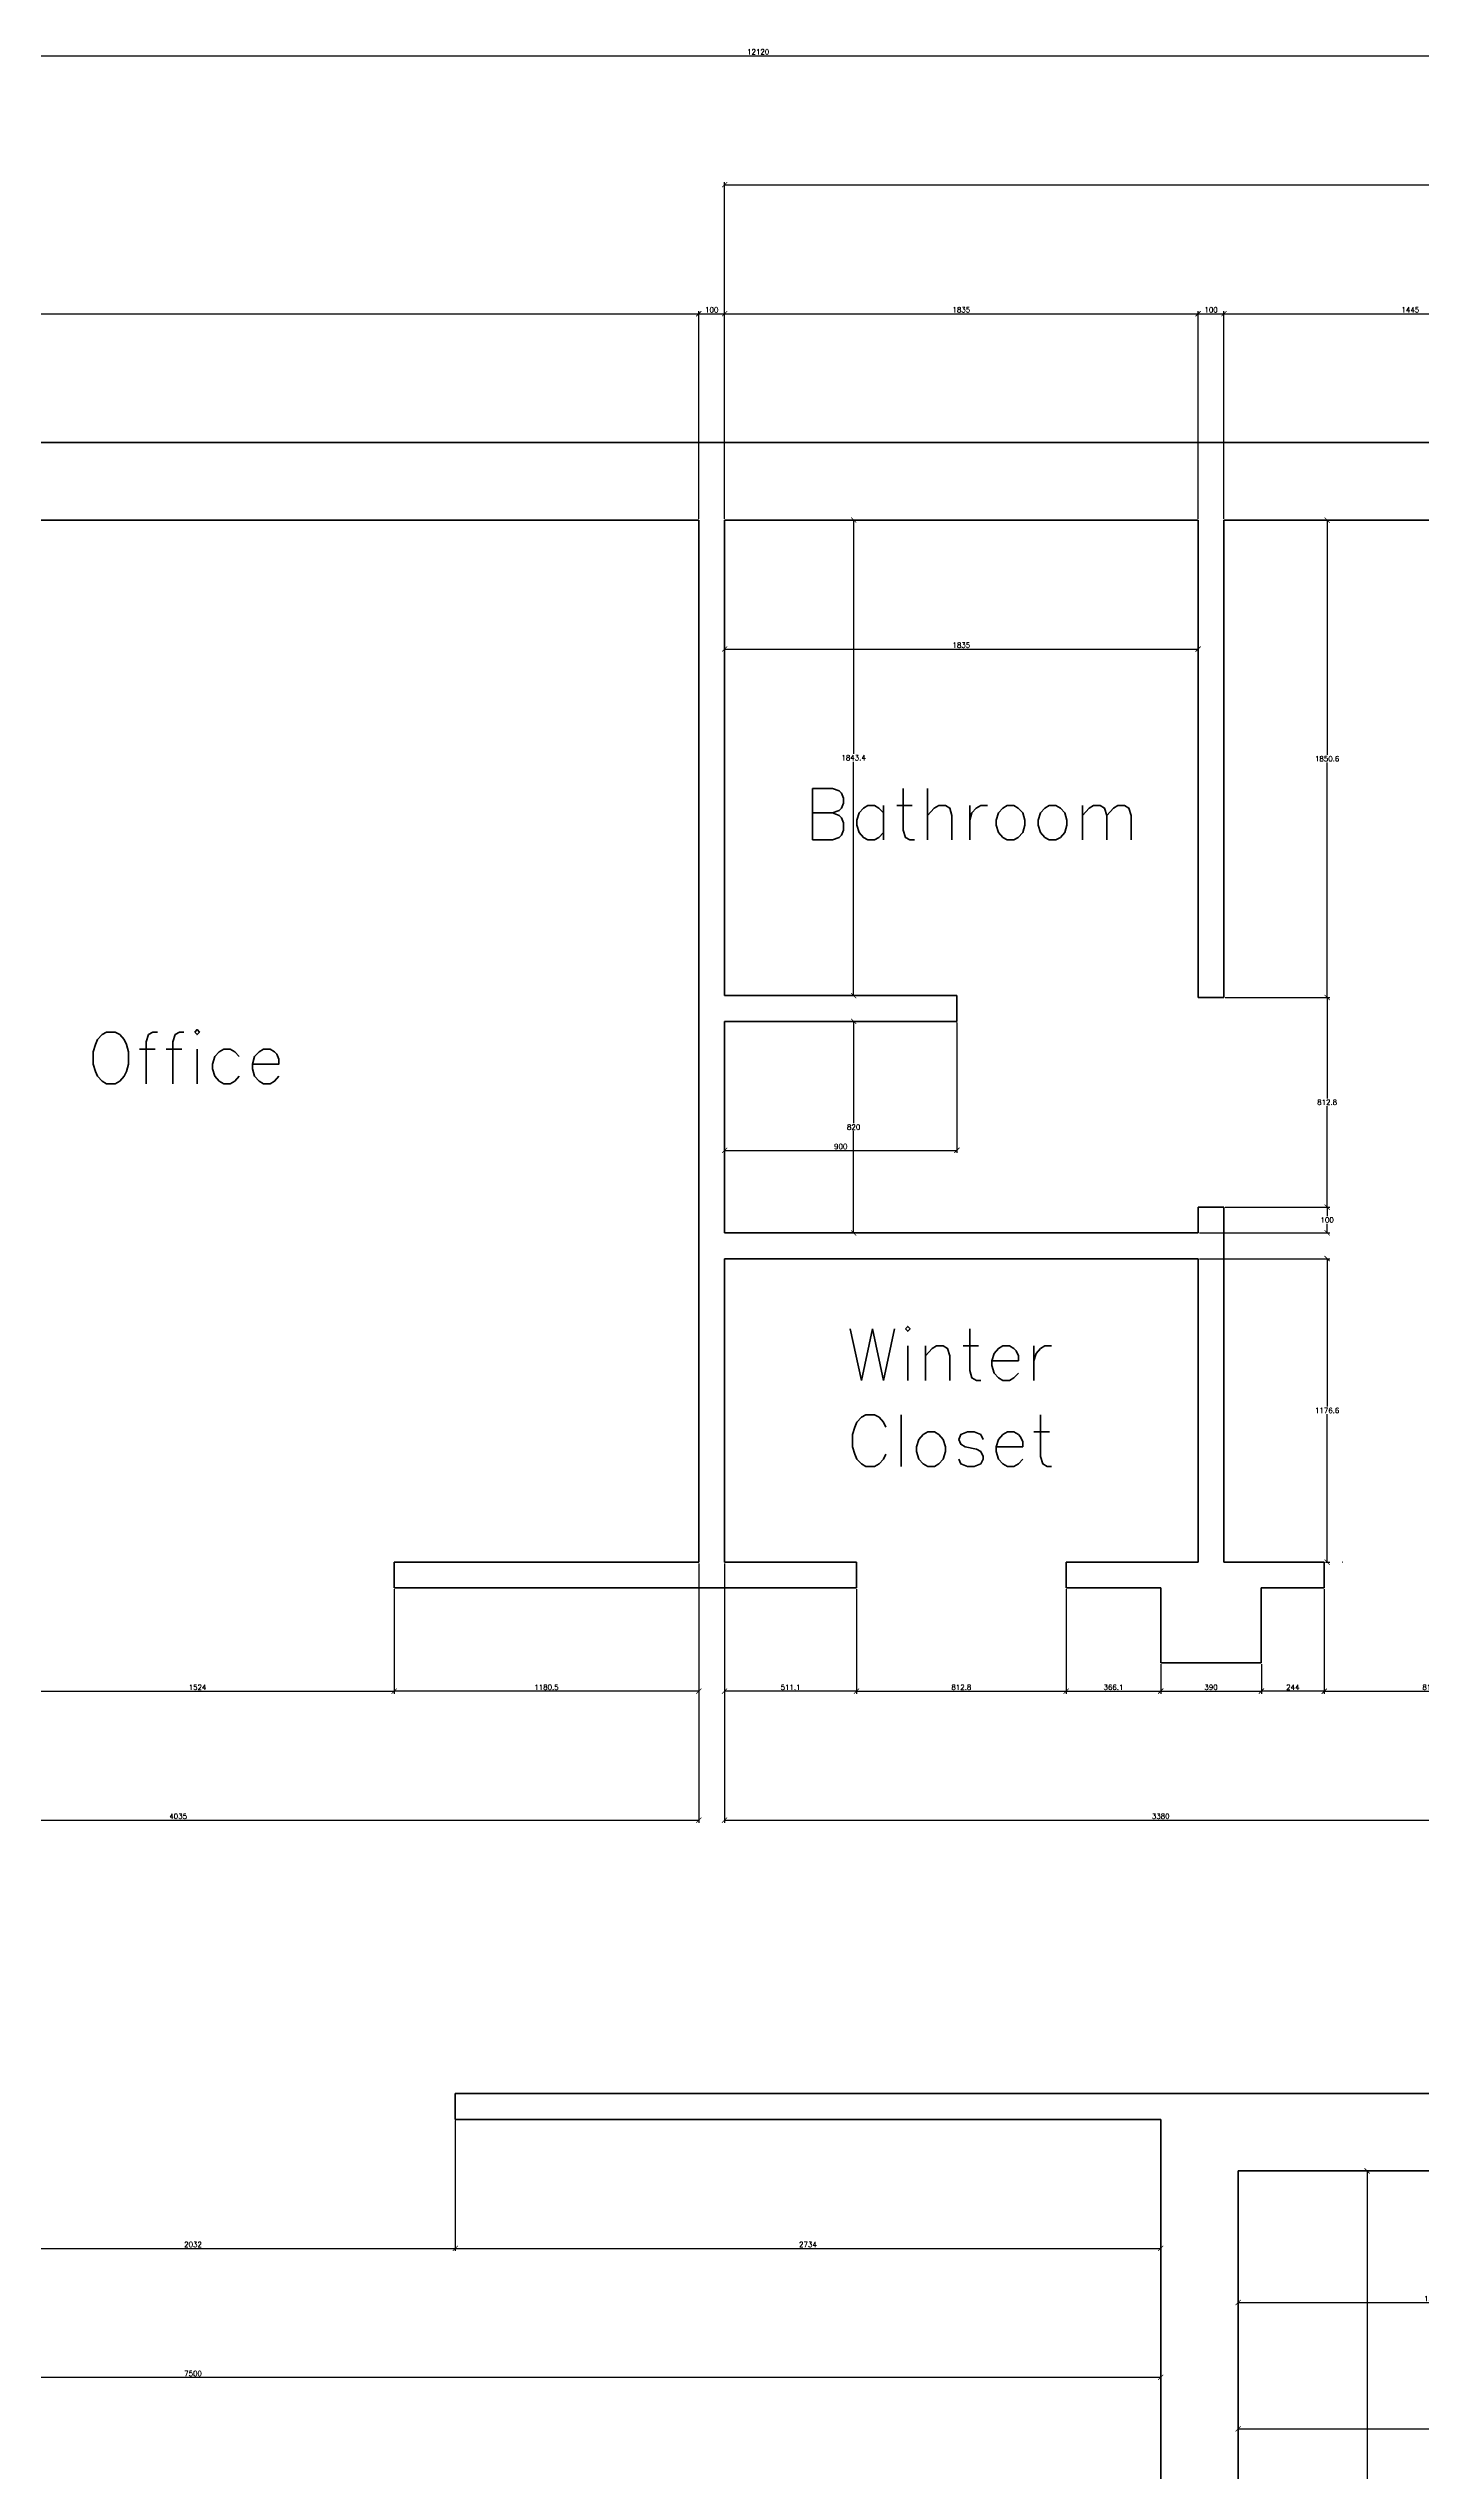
# Model space of a CAD drawing. Header units: millimetres. Extents: x -13274 to 77127, y -114744 to 1151.
# Drawn here: x 66485 to 71806, y -108718 to -99325 of the extents above; entities that cross this region are included whole.
import ezdxf

# ---------------------------------------------------------------- set-up
doc = ezdxf.new("R2010")
doc.units = ezdxf.units.MM
doc.header["$LTSCALE"] = 5
doc.layers.add('Dimension', color=1, linetype='Continuous')
doc.layers.add('text', color=1, linetype='Continuous')
doc.layers.add('Wall', color=7, linetype='Continuous', lineweight=35)
doc.styles.add('Roman', font='romans')
doc.styles.get("Standard").update_dxf_attribs({"font": 'simplex.shx'})
doc.dimstyles.new('Kevin ISO-25', dxfattribs={"dimscale": 8, "dimtxt": 2.5, "dimasz": 2.5, "dimexe": 1.25, "dimexo": 0.625, "dimtad": 1, "dimtih": 1, "dimtoh": 1, "dimdsep": 46, "dimtxsty": 'Standard', "dimblk": 'ARCHTICK', "dimcen": 2.5, "dimadec": 0, "dimazin": 0, "dimtfac": 1, "dimtix": 1, "dimtmove": 0, "dimatfit": 3, "dimfxl": 1, "dimarcsym": 0})

# ---------------------------------------------------------------- blocks, each defined once
blk = doc.blocks.new('_ArchTick')
at = {"color": 0, "linetype": 'ByBlock', "const_width": 0.15}
blk.add_lwpolyline([(-0.5, -0.5), (0.5, 0.5)], dxfattribs=at)
blk = doc.blocks.new('*D38')
at = {"layer": 'Defpoints', "color": 0, "transparency": 16777216}
for p in [(75295.2, -99352.8), (75295.2, -100576), (63175.2, -100852.8)]:
    blk.add_point(p, dxfattribs=at)
at = {"layer": 'Dimension', "color": 0, "lineweight": -2, "transparency": 16777216}
for p, q in [((63175.2, -99352.8), (75295.2, -99352.8)), ((75295.2, -100571), (75295.2, -99342.8))]:
    blk.add_line(p, q, dxfattribs=at)
at = {"layer": 'Dimension', "color": 0, "lineweight": -2, "transparency": 16777216, "xscale": 20, "yscale": 20, "zscale": 20, "rotation": 180}
blk.add_blockref('_ArchTick', (63175.2, -99352.8), dxfattribs=at)
at = {"layer": 'Dimension', "color": 0, "lineweight": -2, "transparency": 16777216, "xscale": 20, "yscale": 20, "zscale": 20}
blk.add_blockref('_ArchTick', (75295.2, -99352.8), dxfattribs=at)
at = {"layer": 'Dimension', "color": 0, "transparency": 16777216, "insert": (69235.2, -99337.8), "char_height": 20, "attachment_point": 5}
blk.add_mtext('12120', dxfattribs=at)
blk = doc.blocks.new('*D41')
at = {"layer": 'Defpoints', "color": 0, "transparency": 16777216}
for p in [(69005.2, -100352.8), (63565.2, -101152.8), (69005.2, -101152.8)]:
    blk.add_point(p, dxfattribs=at)
at = {"layer": 'Dimension', "color": 0, "lineweight": -2, "transparency": 16777216}
for p, q in [((63565.2, -101147.8), (63565.2, -100342.8)), ((63565.2, -100352.8), (69005.2, -100352.8)), ((69005.2, -101147.8), (69005.2, -100342.8))]:
    blk.add_line(p, q, dxfattribs=at)
at = {"layer": 'Dimension', "color": 0, "lineweight": -2, "transparency": 16777216, "xscale": 20, "yscale": 20, "zscale": 20, "rotation": 180}
blk.add_blockref('_ArchTick', (63565.2, -100352.8), dxfattribs=at)
at = {"layer": 'Dimension', "color": 0, "lineweight": -2, "transparency": 16777216, "xscale": 20, "yscale": 20, "zscale": 20}
blk.add_blockref('_ArchTick', (69005.2, -100352.8), dxfattribs=at)
at = {"layer": 'Dimension', "color": 0, "transparency": 16777216, "insert": (66285.2, -100337.8), "char_height": 20, "attachment_point": 5}
blk.add_mtext('5440', dxfattribs=at)
blk = doc.blocks.new('*D42')
at = {"layer": 'Defpoints', "color": 0, "transparency": 16777216}
for p in [(69105.2, -100352.8), (69005.2, -101152.8), (69105.2, -101152.8)]:
    blk.add_point(p, dxfattribs=at)
at = {"layer": 'Dimension', "color": 0, "lineweight": -2, "transparency": 16777216}
for p, q in [((69005.2, -101147.8), (69005.2, -100342.8)), ((69005.2, -100352.8), (69105.2, -100352.8)), ((69105.2, -101147.8), (69105.2, -100342.8))]:
    blk.add_line(p, q, dxfattribs=at)
at = {"layer": 'Dimension', "color": 0, "lineweight": -2, "transparency": 16777216, "xscale": 20, "yscale": 20, "zscale": 20, "rotation": 180}
blk.add_blockref('_ArchTick', (69005.2, -100352.8), dxfattribs=at)
at = {"layer": 'Dimension', "color": 0, "lineweight": -2, "transparency": 16777216, "xscale": 20, "yscale": 20, "zscale": 20}
blk.add_blockref('_ArchTick', (69105.2, -100352.8), dxfattribs=at)
at = {"layer": 'Dimension', "color": 0, "transparency": 16777216, "insert": (69055.2, -100337.8), "char_height": 20, "attachment_point": 5}
blk.add_mtext('100', dxfattribs=at)
blk = doc.blocks.new('*D43')
at = {"layer": 'Defpoints', "color": 0, "transparency": 16777216}
for p in [(70940.2, -100352.8), (69105.2, -101152.8), (70940.2, -101152.8)]:
    blk.add_point(p, dxfattribs=at)
at = {"layer": 'Dimension', "color": 0, "lineweight": -2, "transparency": 16777216}
for p, q in [((69105.2, -101147.8), (69105.2, -100342.8)), ((69105.2, -100352.8), (70940.2, -100352.8)), ((70940.2, -101147.8), (70940.2, -100342.8))]:
    blk.add_line(p, q, dxfattribs=at)
at = {"layer": 'Dimension', "color": 0, "lineweight": -2, "transparency": 16777216, "xscale": 20, "yscale": 20, "zscale": 20, "rotation": 180}
blk.add_blockref('_ArchTick', (69105.2, -100352.8), dxfattribs=at)
at = {"layer": 'Dimension', "color": 0, "lineweight": -2, "transparency": 16777216, "xscale": 20, "yscale": 20, "zscale": 20}
blk.add_blockref('_ArchTick', (70940.2, -100352.8), dxfattribs=at)
at = {"layer": 'Dimension', "color": 0, "transparency": 16777216, "insert": (70022.7, -100337.8), "char_height": 20, "attachment_point": 5}
blk.add_mtext('1835', dxfattribs=at)
blk = doc.blocks.new('*D44')
at = {"layer": 'Defpoints', "color": 0, "transparency": 16777216}
for p in [(71040.2, -100352.8), (70940.2, -101152.8), (71040.2, -101152.8)]:
    blk.add_point(p, dxfattribs=at)
at = {"layer": 'Dimension', "color": 0, "lineweight": -2, "transparency": 16777216}
for p, q in [((70940.2, -101147.8), (70940.2, -100342.8)), ((70940.2, -100352.8), (71040.2, -100352.8)), ((71040.2, -101147.8), (71040.2, -100342.8))]:
    blk.add_line(p, q, dxfattribs=at)
at = {"layer": 'Dimension', "color": 0, "lineweight": -2, "transparency": 16777216, "xscale": 20, "yscale": 20, "zscale": 20, "rotation": 180}
blk.add_blockref('_ArchTick', (70940.2, -100352.8), dxfattribs=at)
at = {"layer": 'Dimension', "color": 0, "lineweight": -2, "transparency": 16777216, "xscale": 20, "yscale": 20, "zscale": 20}
blk.add_blockref('_ArchTick', (71040.2, -100352.8), dxfattribs=at)
at = {"layer": 'Dimension', "color": 0, "transparency": 16777216, "insert": (70990.2, -100337.8), "char_height": 20, "attachment_point": 5}
blk.add_mtext('100', dxfattribs=at)
blk = doc.blocks.new('*D45')
at = {"layer": 'Defpoints', "color": 0, "transparency": 16777216}
for p in [(72485.2, -100352.8), (71040.2, -101152.8), (72485.2, -101152.8)]:
    blk.add_point(p, dxfattribs=at)
at = {"layer": 'Dimension', "color": 0, "lineweight": -2, "transparency": 16777216}
for p, q in [((71040.2, -101147.8), (71040.2, -100342.8)), ((71040.2, -100352.8), (72485.2, -100352.8)), ((72485.2, -101147.8), (72485.2, -100342.8))]:
    blk.add_line(p, q, dxfattribs=at)
at = {"layer": 'Dimension', "color": 0, "lineweight": -2, "transparency": 16777216, "xscale": 20, "yscale": 20, "zscale": 20, "rotation": 180}
blk.add_blockref('_ArchTick', (71040.2, -100352.8), dxfattribs=at)
at = {"layer": 'Dimension', "color": 0, "lineweight": -2, "transparency": 16777216, "xscale": 20, "yscale": 20, "zscale": 20}
blk.add_blockref('_ArchTick', (72485.2, -100352.8), dxfattribs=at)
at = {"layer": 'Dimension', "color": 0, "transparency": 16777216, "insert": (71762.7, -100337.8), "char_height": 20, "attachment_point": 5}
blk.add_mtext('1445', dxfattribs=at)
blk = doc.blocks.new('*D84')
at = {"layer": 'Defpoints', "color": 0, "transparency": 16777216}
for p in [(75295.2, -99852.8), (69105.2, -101152.8), (75295.2, -101152.8)]:
    blk.add_point(p, dxfattribs=at)
at = {"layer": 'Dimension', "color": 0, "lineweight": -2, "transparency": 16777216}
for p, q in [((69105.2, -101147.8), (69105.2, -99842.8)), ((75295.2, -101147.8), (75295.2, -99842.8)), ((69105.2, -99852.8), (75295.2, -99852.8))]:
    blk.add_line(p, q, dxfattribs=at)
at = {"layer": 'Dimension', "color": 0, "lineweight": -2, "transparency": 16777216, "xscale": 20, "yscale": 20, "zscale": 20, "rotation": 180}
blk.add_blockref('_ArchTick', (69105.2, -99852.8), dxfattribs=at)
at = {"layer": 'Dimension', "color": 0, "lineweight": -2, "transparency": 16777216, "xscale": 20, "yscale": 20, "zscale": 20}
blk.add_blockref('_ArchTick', (75295.2, -99852.8), dxfattribs=at)
at = {"layer": 'Dimension', "color": 0, "transparency": 16777216, "insert": (72200.2, -99837.8), "char_height": 20, "attachment_point": 5}
blk.add_mtext('6190', dxfattribs=at)
blk = doc.blocks.new('*D95')
at = {"layer": 'Defpoints', "color": 0, "transparency": 16777216}
for p in [(71095.2, -107552.8), (75295.2, -107852.8), (75295.2, -108552.8)]:
    blk.add_point(p, dxfattribs=at)
at = {"layer": 'Dimension', "color": 0, "lineweight": -2, "transparency": 16777216}
for p, q in [((75295.2, -107857.8), (75295.2, -108562.8)), ((71095.2, -108552.8), (75295.2, -108552.8))]:
    blk.add_line(p, q, dxfattribs=at)
at = {"layer": 'Dimension', "color": 0, "lineweight": -2, "transparency": 16777216, "xscale": 20, "yscale": 20, "zscale": 20, "rotation": 180}
blk.add_blockref('_ArchTick', (71095.2, -108552.8), dxfattribs=at)
at = {"layer": 'Dimension', "color": 0, "lineweight": -2, "transparency": 16777216, "xscale": 20, "yscale": 20, "zscale": 20}
blk.add_blockref('_ArchTick', (75295.2, -108552.8), dxfattribs=at)
at = {"layer": 'Dimension', "color": 0, "transparency": 16777216, "insert": (73195.2, -108537.8), "char_height": 20, "attachment_point": 5}
blk.add_mtext('4200', dxfattribs=at)
blk = doc.blocks.new('*D97')
at = {"layer": 'Defpoints', "color": 0, "transparency": 16777216}
for p in [(72605.2, -107252.8), (71095.2, -107552.8), (72605.2, -108062.8)]:
    blk.add_point(p, dxfattribs=at)
at = {"layer": 'Dimension', "color": 0, "lineweight": -2, "transparency": 16777216}
for p, q in [((72605.2, -107257.8), (72605.2, -108072.8)), ((71095.2, -108062.8), (72605.2, -108062.8))]:
    blk.add_line(p, q, dxfattribs=at)
at = {"layer": 'Dimension', "color": 0, "lineweight": -2, "transparency": 16777216, "xscale": 20, "yscale": 20, "zscale": 20, "rotation": 180}
blk.add_blockref('_ArchTick', (71095.2, -108062.8), dxfattribs=at)
at = {"layer": 'Dimension', "color": 0, "lineweight": -2, "transparency": 16777216, "xscale": 20, "yscale": 20, "zscale": 20}
blk.add_blockref('_ArchTick', (72605.2, -108062.8), dxfattribs=at)
at = {"layer": 'Dimension', "color": 0, "transparency": 16777216, "insert": (71850.2, -108047.8), "char_height": 20, "attachment_point": 5}
blk.add_mtext('1510', dxfattribs=at)
blk = doc.blocks.new('*D99')
at = {"layer": 'Defpoints', "color": 0, "transparency": 16777216}
for p in [(71095.2, -107552.8), (70795.2, -113232.8), (71595.2, -113232.8)]:
    blk.add_point(p, dxfattribs=at)
at = {"layer": 'Dimension', "color": 0, "lineweight": -2, "transparency": 16777216}
for p, q in [((71100.2, -107552.8), (71605.2, -107552.8)), ((71595.2, -107552.8), (71595.2, -110377.8)), ((71595.2, -113232.8), (71595.2, -110407.8)), ((70800.2, -113232.8), (71605.2, -113232.8))]:
    blk.add_line(p, q, dxfattribs=at)
at = {"layer": 'Dimension', "color": 0, "lineweight": -2, "transparency": 16777216, "xscale": 20, "yscale": 20, "zscale": 20}
for p, rotation in [((71595.2, -107552.8), 90), ((71595.2, -113232.8), 270)]:
    blk.add_blockref('_ArchTick', p, dxfattribs=dict(at, rotation=rotation))
at = {"layer": 'Dimension', "color": 0, "transparency": 16777216, "insert": (71595.2, -110392.8), "char_height": 20, "attachment_point": 5}
blk.add_mtext('5680', dxfattribs=at)
blk = doc.blocks.new('*D111')
at = {"layer": 'Defpoints', "color": 0, "transparency": 16777216}
for p in [(66029.2, -107352.8), (68061.2, -107352.8), (68061.2, -107852.8)]:
    blk.add_point(p, dxfattribs=at)
at = {"layer": 'Dimension', "color": 0, "lineweight": -2, "transparency": 16777216}
for p, q in [((66029.2, -107357.8), (66029.2, -107862.8)), ((68061.2, -107357.8), (68061.2, -107862.8)), ((66029.2, -107852.8), (68061.2, -107852.8))]:
    blk.add_line(p, q, dxfattribs=at)
at = {"layer": 'Dimension', "color": 0, "lineweight": -2, "transparency": 16777216, "xscale": 20, "yscale": 20, "zscale": 20, "rotation": 180}
blk.add_blockref('_ArchTick', (66029.2, -107852.8), dxfattribs=at)
at = {"layer": 'Dimension', "color": 0, "lineweight": -2, "transparency": 16777216, "xscale": 20, "yscale": 20, "zscale": 20}
blk.add_blockref('_ArchTick', (68061.2, -107852.8), dxfattribs=at)
at = {"layer": 'Dimension', "color": 0, "transparency": 16777216, "insert": (67045.2, -107837.8), "char_height": 20, "attachment_point": 5}
blk.add_mtext('2032', dxfattribs=at)
blk = doc.blocks.new('*D112')
at = {"layer": 'Defpoints', "color": 0, "transparency": 16777216}
for p in [(68061.2, -107352.8), (70795.2, -107352.8), (70795.2, -107852.8)]:
    blk.add_point(p, dxfattribs=at)
at = {"layer": 'Dimension', "color": 0, "lineweight": -2, "transparency": 16777216}
for p, q in [((68061.2, -107357.8), (68061.2, -107862.8)), ((68061.2, -107852.8), (70795.2, -107852.8))]:
    blk.add_line(p, q, dxfattribs=at)
at = {"layer": 'Dimension', "color": 0, "lineweight": -2, "transparency": 16777216, "xscale": 20, "yscale": 20, "zscale": 20, "rotation": 180}
blk.add_blockref('_ArchTick', (68061.2, -107852.8), dxfattribs=at)
at = {"layer": 'Dimension', "color": 0, "lineweight": -2, "transparency": 16777216, "xscale": 20, "yscale": 20, "zscale": 20}
blk.add_blockref('_ArchTick', (70795.2, -107852.8), dxfattribs=at)
at = {"layer": 'Dimension', "color": 0, "transparency": 16777216, "insert": (69428.2, -107837.8), "char_height": 20, "attachment_point": 5}
blk.add_mtext('2734', dxfattribs=at)
blk = doc.blocks.new('*D113')
at = {"layer": 'Defpoints', "color": 0, "transparency": 16777216}
for p in [(70795.2, -107152.8), (63295.2, -107352.8), (70795.2, -108352.8)]:
    blk.add_point(p, dxfattribs=at)
at = {"layer": 'Dimension', "color": 0, "lineweight": -2, "transparency": 16777216}
blk.add_line((63295.2, -108352.8), (70795.2, -108352.8), dxfattribs=at)
at = {"layer": 'Dimension', "color": 0, "lineweight": -2, "transparency": 16777216, "xscale": 20, "yscale": 20, "zscale": 20, "rotation": 180}
blk.add_blockref('_ArchTick', (63295.2, -108352.8), dxfattribs=at)
at = {"layer": 'Dimension', "color": 0, "lineweight": -2, "transparency": 16777216, "xscale": 20, "yscale": 20, "zscale": 20}
blk.add_blockref('_ArchTick', (70795.2, -108352.8), dxfattribs=at)
at = {"layer": 'Dimension', "color": 0, "transparency": 16777216, "insert": (67045.2, -108337.8), "char_height": 20, "attachment_point": 5}
blk.add_mtext('7500', dxfattribs=at)
blk = doc.blocks.new('*D154')
at = {"layer": 'Defpoints', "color": 0, "transparency": 16777216}
for p in [(66300.7, -105292.8), (67824.7, -105292.8), (67824.7, -105692.8)]:
    blk.add_point(p, dxfattribs=at)
at = {"layer": 'Dimension', "color": 0, "lineweight": -2, "transparency": 16777216}
for p, q in [((66300.7, -105297.8), (66300.7, -105702.8)), ((67824.7, -105297.8), (67824.7, -105702.8)), ((66300.7, -105692.8), (67824.7, -105692.8))]:
    blk.add_line(p, q, dxfattribs=at)
at = {"layer": 'Dimension', "color": 0, "lineweight": -2, "transparency": 16777216, "xscale": 20, "yscale": 20, "zscale": 20, "rotation": 180}
blk.add_blockref('_ArchTick', (66300.7, -105692.8), dxfattribs=at)
at = {"layer": 'Dimension', "color": 0, "lineweight": -2, "transparency": 16777216, "xscale": 20, "yscale": 20, "zscale": 20}
blk.add_blockref('_ArchTick', (67824.7, -105692.8), dxfattribs=at)
at = {"layer": 'Dimension', "color": 0, "transparency": 16777216, "insert": (67062.7, -105677.8), "char_height": 20, "attachment_point": 5}
blk.add_mtext('1524', dxfattribs=at)
blk = doc.blocks.new('*D155')
at = {"layer": 'Defpoints', "color": 0, "transparency": 16777216}
for p in [(69005.2, -105192.8), (67824.7, -105292.8), (67824.7, -105692.8)]:
    blk.add_point(p, dxfattribs=at)
at = {"layer": 'Dimension', "color": 0, "lineweight": -2, "transparency": 16777216}
for p, q in [((69005.2, -105197.8), (69005.2, -105702.8)), ((67824.7, -105297.8), (67824.7, -105702.8)), ((69005.2, -105692.8), (67824.7, -105692.8))]:
    blk.add_line(p, q, dxfattribs=at)
at = {"layer": 'Dimension', "color": 0, "lineweight": -2, "transparency": 16777216, "xscale": 20, "yscale": 20, "zscale": 20, "rotation": 180}
blk.add_blockref('_ArchTick', (67824.7, -105692.8), dxfattribs=at)
at = {"layer": 'Dimension', "color": 0, "lineweight": -2, "transparency": 16777216, "xscale": 20, "yscale": 20, "zscale": 20}
blk.add_blockref('_ArchTick', (69005.2, -105692.8), dxfattribs=at)
at = {"layer": 'Dimension', "color": 0, "transparency": 16777216, "insert": (68414.9, -105677.8), "char_height": 20, "attachment_point": 5}
blk.add_mtext('1180.5', dxfattribs=at)
blk = doc.blocks.new('*D156')
at = {"layer": 'Defpoints', "color": 0, "transparency": 16777216}
for p in [(69105.2, -105192.8), (69616.3, -105292.8), (69105.2, -105692.8)]:
    blk.add_point(p, dxfattribs=at)
at = {"layer": 'Dimension', "color": 0, "lineweight": -2, "transparency": 16777216}
for p, q in [((69105.2, -105197.8), (69105.2, -105702.8)), ((69616.3, -105297.8), (69616.3, -105702.8)), ((69616.3, -105692.8), (69105.2, -105692.8))]:
    blk.add_line(p, q, dxfattribs=at)
at = {"layer": 'Dimension', "color": 0, "lineweight": -2, "transparency": 16777216, "xscale": 20, "yscale": 20, "zscale": 20, "rotation": 180}
blk.add_blockref('_ArchTick', (69105.2, -105692.8), dxfattribs=at)
at = {"layer": 'Dimension', "color": 0, "lineweight": -2, "transparency": 16777216, "xscale": 20, "yscale": 20, "zscale": 20}
blk.add_blockref('_ArchTick', (69616.3, -105692.8), dxfattribs=at)
at = {"layer": 'Dimension', "color": 0, "transparency": 16777216, "insert": (69360.7, -105677.8), "char_height": 20, "attachment_point": 5}
blk.add_mtext('511.1', dxfattribs=at)
blk = doc.blocks.new('*D157')
at = {"layer": 'Defpoints', "color": 0, "transparency": 16777216}
for p in [(69616.3, -105292.8), (70429.1, -105292.8), (70429.1, -105692.8)]:
    blk.add_point(p, dxfattribs=at)
at = {"layer": 'Dimension', "color": 0, "lineweight": -2, "transparency": 16777216}
for p, q in [((69616.3, -105297.8), (69616.3, -105702.8)), ((70429.1, -105297.8), (70429.1, -105702.8)), ((69616.3, -105692.8), (70429.1, -105692.8))]:
    blk.add_line(p, q, dxfattribs=at)
at = {"layer": 'Dimension', "color": 0, "lineweight": -2, "transparency": 16777216, "xscale": 20, "yscale": 20, "zscale": 20, "rotation": 180}
blk.add_blockref('_ArchTick', (69616.3, -105692.8), dxfattribs=at)
at = {"layer": 'Dimension', "color": 0, "lineweight": -2, "transparency": 16777216, "xscale": 20, "yscale": 20, "zscale": 20}
blk.add_blockref('_ArchTick', (70429.1, -105692.8), dxfattribs=at)
at = {"layer": 'Dimension', "color": 0, "transparency": 16777216, "insert": (70022.7, -105677.8), "char_height": 20, "attachment_point": 5}
blk.add_mtext('812.8', dxfattribs=at)
blk = doc.blocks.new('*D158')
at = {"layer": 'Defpoints', "color": 0, "transparency": 16777216}
for p in [(70429.1, -105292.8), (70795.2, -105582.8), (70795.2, -105692.8)]:
    blk.add_point(p, dxfattribs=at)
at = {"layer": 'Dimension', "color": 0, "lineweight": -2, "transparency": 16777216}
for p, q in [((70429.1, -105297.8), (70429.1, -105702.8)), ((70795.2, -105587.8), (70795.2, -105702.8)), ((70429.1, -105692.8), (70795.2, -105692.8))]:
    blk.add_line(p, q, dxfattribs=at)
at = {"layer": 'Dimension', "color": 0, "lineweight": -2, "transparency": 16777216, "xscale": 20, "yscale": 20, "zscale": 20, "rotation": 180}
blk.add_blockref('_ArchTick', (70429.1, -105692.8), dxfattribs=at)
at = {"layer": 'Dimension', "color": 0, "lineweight": -2, "transparency": 16777216, "xscale": 20, "yscale": 20, "zscale": 20}
blk.add_blockref('_ArchTick', (70795.2, -105692.8), dxfattribs=at)
at = {"layer": 'Dimension', "color": 0, "transparency": 16777216, "insert": (70612.1, -105677.8), "char_height": 20, "attachment_point": 5}
blk.add_mtext('366.1', dxfattribs=at)
blk = doc.blocks.new('*D159')
at = {"layer": 'Defpoints', "color": 0, "transparency": 16777216}
for p in [(70795.2, -105582.8), (71185.2, -105582.8), (71185.2, -105692.8)]:
    blk.add_point(p, dxfattribs=at)
at = {"layer": 'Dimension', "color": 0, "lineweight": -2, "transparency": 16777216}
for p, q in [((70795.2, -105587.8), (70795.2, -105702.8)), ((71185.2, -105587.8), (71185.2, -105702.8)), ((70795.2, -105692.8), (71185.2, -105692.8))]:
    blk.add_line(p, q, dxfattribs=at)
at = {"layer": 'Dimension', "color": 0, "lineweight": -2, "transparency": 16777216, "xscale": 20, "yscale": 20, "zscale": 20, "rotation": 180}
blk.add_blockref('_ArchTick', (70795.2, -105692.8), dxfattribs=at)
at = {"layer": 'Dimension', "color": 0, "lineweight": -2, "transparency": 16777216, "xscale": 20, "yscale": 20, "zscale": 20}
blk.add_blockref('_ArchTick', (71185.2, -105692.8), dxfattribs=at)
at = {"layer": 'Dimension', "color": 0, "transparency": 16777216, "insert": (70990.2, -105677.8), "char_height": 20, "attachment_point": 5}
blk.add_mtext('390', dxfattribs=at)
blk = doc.blocks.new('*D160')
at = {"layer": 'Defpoints', "color": 0, "transparency": 16777216}
for p in [(71429.2, -105292.8), (71185.2, -105582.8), (71185.2, -105692.8)]:
    blk.add_point(p, dxfattribs=at)
at = {"layer": 'Dimension', "color": 0, "lineweight": -2, "transparency": 16777216}
for p, q in [((71429.2, -105297.8), (71429.2, -105702.8)), ((71185.2, -105587.8), (71185.2, -105702.8)), ((71429.2, -105692.8), (71185.2, -105692.8))]:
    blk.add_line(p, q, dxfattribs=at)
at = {"layer": 'Dimension', "color": 0, "lineweight": -2, "transparency": 16777216, "xscale": 20, "yscale": 20, "zscale": 20, "rotation": 180}
blk.add_blockref('_ArchTick', (71185.2, -105692.8), dxfattribs=at)
at = {"layer": 'Dimension', "color": 0, "lineweight": -2, "transparency": 16777216, "xscale": 20, "yscale": 20, "zscale": 20}
blk.add_blockref('_ArchTick', (71429.2, -105692.8), dxfattribs=at)
at = {"layer": 'Dimension', "color": 0, "transparency": 16777216, "insert": (71307.2, -105677.8), "char_height": 20, "attachment_point": 5}
blk.add_mtext('244', dxfattribs=at)
blk = doc.blocks.new('*D161')
at = {"layer": 'Defpoints', "color": 0, "transparency": 16777216}
for p in [(71429.2, -105292.8), (72241.2, -105292.8), (72241.2, -105692.8)]:
    blk.add_point(p, dxfattribs=at)
at = {"layer": 'Dimension', "color": 0, "lineweight": -2, "transparency": 16777216}
for p, q in [((71429.2, -105297.8), (71429.2, -105702.8)), ((72241.2, -105297.8), (72241.2, -105702.8)), ((71429.2, -105692.8), (72241.2, -105692.8))]:
    blk.add_line(p, q, dxfattribs=at)
at = {"layer": 'Dimension', "color": 0, "lineweight": -2, "transparency": 16777216, "xscale": 20, "yscale": 20, "zscale": 20, "rotation": 180}
blk.add_blockref('_ArchTick', (71429.2, -105692.8), dxfattribs=at)
at = {"layer": 'Dimension', "color": 0, "lineweight": -2, "transparency": 16777216, "xscale": 20, "yscale": 20, "zscale": 20}
blk.add_blockref('_ArchTick', (72241.2, -105692.8), dxfattribs=at)
at = {"layer": 'Dimension', "color": 0, "transparency": 16777216, "insert": (71835.2, -105677.8), "char_height": 20, "attachment_point": 5}
blk.add_mtext('812', dxfattribs=at)
blk = doc.blocks.new('*D167')
at = {"layer": 'Defpoints', "color": 0, "transparency": 16777216}
for p in [(70940.2, -104016.2), (71429.2, -105192.8), (71440.2, -105192.8)]:
    blk.add_point(p, dxfattribs=at)
at = {"layer": 'Dimension', "color": 0, "lineweight": -2, "transparency": 16777216}
for p, q in [((70945.2, -104016.2), (71450.2, -104016.2)), ((71440.2, -104016.2), (71440.2, -104589.5)), ((71440.2, -105192.8), (71440.2, -104619.5)), ((71434.2, -105192.8), (71450.2, -105192.8))]:
    blk.add_line(p, q, dxfattribs=at)
at = {"layer": 'Dimension', "color": 0, "lineweight": -2, "transparency": 16777216, "xscale": 20, "yscale": 20, "zscale": 20}
for p, rotation in [((71440.2, -104016.2), 90), ((71440.2, -105192.8), 270)]:
    blk.add_blockref('_ArchTick', p, dxfattribs=dict(at, rotation=rotation))
at = {"layer": 'Dimension', "color": 0, "transparency": 16777216, "insert": (71440.2, -104604.5), "char_height": 20, "attachment_point": 5}
blk.add_mtext('1176.6', dxfattribs=at)
blk = doc.blocks.new('*D168')
at = {"layer": 'Defpoints', "color": 0, "transparency": 16777216}
for p in [(71040.2, -103816.2), (71440.2, -103816.2), (70940.2, -103916.2)]:
    blk.add_point(p, dxfattribs=at)
at = {"layer": 'Dimension', "color": 0, "lineweight": -2, "transparency": 16777216}
for p, q in [((71045.2, -103816.2), (71450.2, -103816.2)), ((71440.2, -103816.2), (71440.2, -103851.2)), ((71440.2, -103916.2), (71440.2, -103881.2)), ((70945.2, -103916.2), (71450.2, -103916.2))]:
    blk.add_line(p, q, dxfattribs=at)
at = {"layer": 'Dimension', "color": 0, "lineweight": -2, "transparency": 16777216, "xscale": 20, "yscale": 20, "zscale": 20}
for p, rotation in [((71440.2, -103816.2), 90), ((71440.2, -103916.2), 270)]:
    blk.add_blockref('_ArchTick', p, dxfattribs=dict(at, rotation=rotation))
at = {"layer": 'Dimension', "color": 0, "transparency": 16777216, "insert": (71440.2, -103866.2), "char_height": 20, "attachment_point": 5}
blk.add_mtext('100', dxfattribs=at)
blk = doc.blocks.new('*D169')
at = {"layer": 'Defpoints', "color": 0, "transparency": 16777216}
for p in [(71040.2, -103003.4), (71040.2, -103816.2), (71440.2, -103816.2)]:
    blk.add_point(p, dxfattribs=at)
at = {"layer": 'Dimension', "color": 0, "lineweight": -2, "transparency": 16777216}
for p, q in [((71045.2, -103003.4), (71450.2, -103003.4)), ((71440.2, -103003.4), (71440.2, -103394.8)), ((71440.2, -103816.2), (71440.2, -103424.8)), ((71045.2, -103816.2), (71450.2, -103816.2))]:
    blk.add_line(p, q, dxfattribs=at)
at = {"layer": 'Dimension', "color": 0, "lineweight": -2, "transparency": 16777216, "xscale": 20, "yscale": 20, "zscale": 20}
for p, rotation in [((71440.2, -103003.4), 90), ((71440.2, -103816.2), 270)]:
    blk.add_blockref('_ArchTick', p, dxfattribs=dict(at, rotation=rotation))
at = {"layer": 'Dimension', "color": 0, "transparency": 16777216, "insert": (71440.2, -103409.8), "char_height": 20, "attachment_point": 5}
blk.add_mtext('812.8', dxfattribs=at)
blk = doc.blocks.new('*D170')
at = {"layer": 'Defpoints', "color": 0, "transparency": 16777216}
for p in [(71040.2, -101152.8), (71040.2, -103003.4), (71440.2, -103003.4)]:
    blk.add_point(p, dxfattribs=at)
at = {"layer": 'Dimension', "color": 0, "lineweight": -2, "transparency": 16777216}
for p, q in [((71440.2, -101152.8), (71440.2, -102063.1)), ((71440.2, -103003.4), (71440.2, -102093.1)), ((71045.2, -103003.4), (71450.2, -103003.4))]:
    blk.add_line(p, q, dxfattribs=at)
at = {"layer": 'Dimension', "color": 0, "lineweight": -2, "transparency": 16777216, "xscale": 20, "yscale": 20, "zscale": 20}
for p, rotation in [((71440.2, -101152.8), 90), ((71440.2, -103003.4), 270)]:
    blk.add_blockref('_ArchTick', p, dxfattribs=dict(at, rotation=rotation))
at = {"layer": 'Dimension', "color": 0, "transparency": 16777216, "insert": (71440.2, -102078.1), "char_height": 20, "attachment_point": 5}
blk.add_mtext('1850.6', dxfattribs=at)
blk = doc.blocks.new('*D171')
at = {"layer": 'Defpoints', "color": 0, "transparency": 16777216}
for p in [(69105.2, -103096.2), (70005.2, -103096.2), (70005.2, -103596.2)]:
    blk.add_point(p, dxfattribs=at)
at = {"layer": 'Dimension', "color": 0, "lineweight": -2, "transparency": 16777216}
for p, q in [((70005.2, -103101.2), (70005.2, -103606.2)), ((69105.2, -103596.2), (70005.2, -103596.2))]:
    blk.add_line(p, q, dxfattribs=at)
at = {"layer": 'Dimension', "color": 0, "lineweight": -2, "transparency": 16777216, "xscale": 20, "yscale": 20, "zscale": 20, "rotation": 180}
blk.add_blockref('_ArchTick', (69105.2, -103596.2), dxfattribs=at)
at = {"layer": 'Dimension', "color": 0, "lineweight": -2, "transparency": 16777216, "xscale": 20, "yscale": 20, "zscale": 20}
blk.add_blockref('_ArchTick', (70005.2, -103596.2), dxfattribs=at)
at = {"layer": 'Dimension', "color": 0, "transparency": 16777216, "insert": (69555.2, -103581.2), "char_height": 20, "attachment_point": 5}
blk.add_mtext('900', dxfattribs=at)
blk = doc.blocks.new('*D172')
at = {"layer": 'Defpoints', "color": 0, "transparency": 16777216}
for p in [(69105.2, -101152.8), (70940.2, -101152.8), (70940.2, -101652.8)]:
    blk.add_point(p, dxfattribs=at)
at = {"layer": 'Dimension', "color": 0, "lineweight": -2, "transparency": 16777216}
blk.add_line((69105.2, -101652.8), (70940.2, -101652.8), dxfattribs=at)
at = {"layer": 'Dimension', "color": 0, "lineweight": -2, "transparency": 16777216, "xscale": 20, "yscale": 20, "zscale": 20, "rotation": 180}
blk.add_blockref('_ArchTick', (69105.2, -101652.8), dxfattribs=at)
at = {"layer": 'Dimension', "color": 0, "lineweight": -2, "transparency": 16777216, "xscale": 20, "yscale": 20, "zscale": 20}
blk.add_blockref('_ArchTick', (70940.2, -101652.8), dxfattribs=at)
at = {"layer": 'Dimension', "color": 0, "transparency": 16777216, "insert": (70022.7, -101637.8), "char_height": 20, "attachment_point": 5}
blk.add_mtext('1835', dxfattribs=at)
blk = doc.blocks.new('*D179')
at = {"layer": 'Defpoints', "color": 0, "transparency": 16777216}
for p in [(69105.2, -101152.8), (69105.2, -102996.2), (69605.2, -102996.2)]:
    blk.add_point(p, dxfattribs=at)
at = {"layer": 'Dimension', "color": 0, "lineweight": -2, "transparency": 16777216}
for p, q in [((69605.2, -101152.8), (69605.2, -102059.5)), ((69605.2, -102996.2), (69605.2, -102089.5))]:
    blk.add_line(p, q, dxfattribs=at)
at = {"layer": 'Dimension', "color": 0, "lineweight": -2, "transparency": 16777216, "xscale": 20, "yscale": 20, "zscale": 20}
for p, rotation in [((69605.2, -101152.8), 90), ((69605.2, -102996.2), 270)]:
    blk.add_blockref('_ArchTick', p, dxfattribs=dict(at, rotation=rotation))
at = {"layer": 'Dimension', "color": 0, "transparency": 16777216, "insert": (69605.2, -102074.5), "char_height": 20, "attachment_point": 5}
blk.add_mtext('1843.4', dxfattribs=at)
blk = doc.blocks.new('*D180')
at = {"layer": 'Defpoints', "color": 0, "transparency": 16777216}
for p in [(69105.2, -103096.2), (69105.2, -103916.2), (69605.2, -103916.2)]:
    blk.add_point(p, dxfattribs=at)
at = {"layer": 'Dimension', "color": 0, "lineweight": -2, "transparency": 16777216}
for p, q in [((69605.2, -103096.2), (69605.2, -103491.2)), ((69605.2, -103916.2), (69605.2, -103521.2))]:
    blk.add_line(p, q, dxfattribs=at)
at = {"layer": 'Dimension', "color": 0, "lineweight": -2, "transparency": 16777216, "xscale": 20, "yscale": 20, "zscale": 20}
for p, rotation in [((69605.2, -103096.2), 90), ((69605.2, -103916.2), 270)]:
    blk.add_blockref('_ArchTick', p, dxfattribs=dict(at, rotation=rotation))
at = {"layer": 'Dimension', "color": 0, "transparency": 16777216, "insert": (69605.2, -103506.2), "char_height": 20, "attachment_point": 5}
blk.add_mtext('820', dxfattribs=at)
blk = doc.blocks.new('*D183')
at = {"layer": 'Defpoints', "color": 0, "transparency": 16777216}
for p in [(64970.2, -105192.8), (69005.2, -105192.8), (69005.2, -106192.8)]:
    blk.add_point(p, dxfattribs=at)
at = {"layer": 'Dimension', "color": 0, "lineweight": -2, "transparency": 16777216}
for p, q in [((64970.2, -105197.8), (64970.2, -106202.8)), ((69005.2, -105197.8), (69005.2, -106202.8)), ((64970.2, -106192.8), (69005.2, -106192.8))]:
    blk.add_line(p, q, dxfattribs=at)
at = {"layer": 'Dimension', "color": 0, "lineweight": -2, "transparency": 16777216, "xscale": 20, "yscale": 20, "zscale": 20, "rotation": 180}
blk.add_blockref('_ArchTick', (64970.2, -106192.8), dxfattribs=at)
at = {"layer": 'Dimension', "color": 0, "lineweight": -2, "transparency": 16777216, "xscale": 20, "yscale": 20, "zscale": 20}
blk.add_blockref('_ArchTick', (69005.2, -106192.8), dxfattribs=at)
at = {"layer": 'Dimension', "color": 0, "transparency": 16777216, "insert": (66987.7, -106177.8), "char_height": 20, "attachment_point": 5}
blk.add_mtext('4035', dxfattribs=at)
blk = doc.blocks.new('*D184')
at = {"layer": 'Defpoints', "color": 0, "transparency": 16777216}
for p in [(69105.2, -105192.8), (72485.2, -105192.8), (72485.2, -106192.8)]:
    blk.add_point(p, dxfattribs=at)
at = {"layer": 'Dimension', "color": 0, "lineweight": -2, "transparency": 16777216}
for p, q in [((69105.2, -105197.8), (69105.2, -106202.8)), ((72485.2, -105197.8), (72485.2, -106202.8)), ((69105.2, -106192.8), (72485.2, -106192.8))]:
    blk.add_line(p, q, dxfattribs=at)
at = {"layer": 'Dimension', "color": 0, "lineweight": -2, "transparency": 16777216, "xscale": 20, "yscale": 20, "zscale": 20, "rotation": 180}
blk.add_blockref('_ArchTick', (69105.2, -106192.8), dxfattribs=at)
at = {"layer": 'Dimension', "color": 0, "lineweight": -2, "transparency": 16777216, "xscale": 20, "yscale": 20, "zscale": 20}
blk.add_blockref('_ArchTick', (72485.2, -106192.8), dxfattribs=at)
at = {"layer": 'Dimension', "color": 0, "transparency": 16777216, "insert": (70795.2, -106177.8), "char_height": 20, "attachment_point": 5}
blk.add_mtext('3380', dxfattribs=at)

msp = doc.modelspace()

# ---------------------------------------------------------------- linework, layer by layer
at = {"layer": 'Wall'}
for p, q in [((75295.16, -100852.77), (63175.16, -100852.77)), ((69005.16, -101152.77), (63565.16, -101152.77)), ((69005.16, -101152.77), (69005.16, -105192.77)), ((70940.16, -101152.77), (69105.16, -101152.77)), ((69105.16, -101152.77), (69105.16, -102996.17)), ((70940.16, -103003.37), (70940.16, -101152.77)), ((72485.16, -101152.77), (71040.16, -101152.77)), ((71040.16, -103003.37), (71040.16, -101152.77)), ((70005.16, -102996.17), (70005.16, -103096.17)), ((70940.16, -103003.37), (71040.16, -103003.37)), ((69105.16, -103096.17), (69105.16, -103916.17)), ((70940.16, -103916.17), (70940.16, -103816.17)), ((70940.16, -103816.17), (71040.16, -103816.17)), ((71040.16, -105192.77), (71040.16, -103816.17)), ((70940.16, -103916.17), (69105.16, -103916.17)), ((69105.16, -104016.17), (69105.16, -105192.77)), ((70940.16, -104016.17), (69105.16, -104016.17)), ((70940.16, -105192.77), (70940.16, -104016.17)), ((69005.16, -105192.77), (67824.66, -105192.77)), ((67824.66, -105192.77), (67824.66, -105292.77)), ((69616.26, -105192.77), (69105.16, -105192.77)), ((69616.26, -105192.77), (69616.26, -105292.77)), ((70940.16, -105192.77), (70429.06, -105192.77)), ((70429.06, -105192.77), (70429.06, -105292.77)), ((71429.16, -105192.77), (71040.16, -105192.77)), ((71429.16, -105192.77), (71400.16, -105192.77)), ((71429.16, -105292.77), (71429.16, -105192.77)), ((71501.528, -105192.77), (71500.16, -105192.77)), ((69616.26, -105292.77), (67824.66, -105292.77)), ((70795.16, -105292.77), (70429.06, -105292.77)), ((70795.16, -105292.77), (70795.16, -105582.77)), ((71185.16, -105582.77), (71185.16, -105292.77)), ((71335.16, -105292.77), (71185.16, -105292.77)), ((71429.16, -105292.77), (71185.16, -105292.77)), ((70795.16, -105582.77), (71185.16, -105582.77)), ((68061.16, -107252.77), (75295.16, -107252.77)), ((68061.16, -107352.77), (68061.16, -107252.77)), ((70795.16, -107352.77), (68061.16, -107352.77)), ((70795.16, -113232.77), (70795.16, -107352.77)), ((75295.16, -107552.77), (71095.16, -107552.77)), ((71095.16, -107552.77), (71095.16, -113532.77))]:
    msp.add_line(p, q, dxfattribs=at)
at = {"layer": 'Wall', "linetype": 'Continuous'}
for p, q in [((70005.16, -102996.17), (69105.16, -102996.17)), ((70005.16, -103096.17), (69105.16, -103096.17))]:
    msp.add_line(p, q, dxfattribs=at)

# ---------------------------------------------------------------- texts
at = {"layer": 'text', "attachment_point": 1, "style": 'Roman'}
for s, width, insert, char_height in [('Bathroom', 3697.34792, (69412.025, -102193.096), 200), ('Office  ', 1947.95209, (66632.595, -103137.794), 200), ('{\\H0.66667x;Winter \\PCloset  }  ', 3697.34792, (69575.182, -104288.018), 300)]:
    msp.add_mtext_dynamic_manual_height_columns(s, width=width, gutter_width=50, heights=[0], dxfattribs=dict(at, insert=insert, char_height=char_height))

# ---------------------------------------------------------------- dimensions: what is measured, and where the dimension line sits
at = {"layer": 'Dimension', "color": 1}
for base, p1, p2, override, picture, middle in [((75295.16, -99352.77), (63175.16, -100852.77), (75295.16, -100576.01), {"dimse1": 1}, '*D38', (69235.16, -99337.77)), ((70940.16, -101652.77), (69105.16, -101152.77), (70940.16, -101152.77), {"dimse1": 1, "dimse2": 1}, '*D172', (70022.66, -101637.77)), ((70005.16, -103596.17), (69105.16, -103096.17), (70005.16, -103096.17), {"dimse1": 1}, '*D171', (69555.16, -103581.17)), ((70795.16, -108352.77), (63295.16, -107352.77), (70795.16, -107152.77), {"dimse1": 1, "dimse2": 1}, '*D113', (67045.16, -108337.77)), ((72605.16, -108062.77), (71095.16, -107552.77), (72605.16, -107252.77), {"dimse1": 1}, '*D97', (71850.16, -108047.77)), ((70795.16, -107852.77), (68061.16, -107352.77), (70795.16, -107352.77), {"dimse2": 1}, '*D112', (69428.16, -107837.77)), ((75295.16, -108552.77), (71095.16, -107552.77), (75295.16, -107852.77), {"dimse1": 1}, '*D95', (73195.16, -108537.77))]:
    dim = msp.add_linear_dim(base=base, p1=p1, p2=p2, dimstyle='Kevin ISO-25', override=override, dxfattribs=at)
    dim.commit()
    dim.dimension.update_dxf_attribs({"geometry": picture, "text_midpoint": middle})
for base, p1, p2, picture, middle in [((75295.16, -99852.77), (69105.16, -101152.77), (75295.16, -101152.77), '*D84', (72200.16, -99837.77)), ((69005.16, -100352.77), (63565.16, -101152.77), (69005.16, -101152.77), '*D41', (66285.16, -100337.77)), ((69105.16, -100352.77), (69005.16, -101152.77), (69105.16, -101152.77), '*D42', (69055.16, -100337.77)), ((70940.16, -100352.77), (69105.16, -101152.77), (70940.16, -101152.77), '*D43', (70022.66, -100337.77)), ((71040.16, -100352.77), (70940.16, -101152.77), (71040.16, -101152.77), '*D44', (70990.16, -100337.77)), ((72485.16, -100352.77), (71040.16, -101152.77), (72485.16, -101152.77), '*D45', (71762.66, -100337.77)), ((69005.16, -106192.77), (64970.16, -105192.77), (69005.16, -105192.77), '*D183', (66987.66, -106177.77)), ((67824.66, -105692.77), (69005.16, -105192.77), (67824.66, -105292.77), '*D155', (68414.91, -105677.77)), ((69105.16, -105692.77), (69616.26, -105292.77), (69105.16, -105192.77), '*D156', (69360.71, -105677.77)), ((72485.16, -106192.77), (69105.16, -105192.77), (72485.16, -105192.77), '*D184', (70795.16, -106177.77)), ((67824.66, -105692.77), (66300.66, -105292.77), (67824.66, -105292.77), '*D154', (67062.66, -105677.77)), ((70429.06, -105692.77), (69616.26, -105292.77), (70429.06, -105292.77), '*D157', (70022.66, -105677.77)), ((70795.16, -105692.77), (70429.06, -105292.77), (70795.16, -105582.77), '*D158', (70612.11, -105677.77)), ((71185.16, -105692.77), (71429.16, -105292.77), (71185.16, -105582.77), '*D160', (71307.16, -105677.77)), ((72241.16, -105692.77), (71429.16, -105292.77), (72241.16, -105292.77), '*D161', (71835.16, -105677.77)), ((71185.16, -105692.77), (70795.16, -105582.77), (71185.16, -105582.77), '*D159', (70990.16, -105677.77)), ((68061.16, -107852.77), (66029.16, -107352.77), (68061.16, -107352.77), '*D111', (67045.16, -107837.77))]:
    dim = msp.add_linear_dim(base=base, p1=p1, p2=p2, dimstyle='Kevin ISO-25', dxfattribs=at)
    dim.commit()
    dim.dimension.update_dxf_attribs({"geometry": picture, "text_midpoint": middle})
for base, p1, p2, override, picture, middle in [((69605.16, -102996.17), (69105.16, -101152.77), (69105.16, -102996.17), {"dimse1": 1, "dimse2": 1}, '*D179', (69605.16, -102074.47)), ((71440.16, -103003.37), (71040.16, -101152.77), (71040.16, -103003.37), {"dimse1": 1}, '*D170', (71440.16, -102078.07)), ((69605.16, -103916.17), (69105.16, -103096.17), (69105.16, -103916.17), {"dimse1": 1, "dimse2": 1}, '*D180', (69605.16, -103506.17))]:
    dim = msp.add_linear_dim(base=base, p1=p1, p2=p2, angle=90, dimstyle='Kevin ISO-25', override=override, dxfattribs=at)
    dim.commit()
    dim.dimension.update_dxf_attribs({"geometry": picture, "text_midpoint": middle})
for base, p1, p2, picture, middle in [((71440.16, -103816.17), (71040.16, -103003.37), (71040.16, -103816.17), '*D169', (71440.16, -103409.77)), ((71440.16, -103816.17), (70940.16, -103916.17), (71040.16, -103816.17), '*D168', (71440.16, -103866.17)), ((71440.16, -105192.77), (70940.16, -104016.17), (71429.16, -105192.77), '*D167', (71440.16, -104604.47)), ((71595.16, -113232.77), (71095.16, -107552.77), (70795.16, -113232.77), '*D99', (71595.16, -110392.77))]:
    dim = msp.add_linear_dim(base=base, p1=p1, p2=p2, angle=90, dimstyle='Kevin ISO-25', dxfattribs=at)
    dim.commit()
    dim.dimension.update_dxf_attribs({"geometry": picture, "text_midpoint": middle})

doc.saveas('drawing.dxf')
